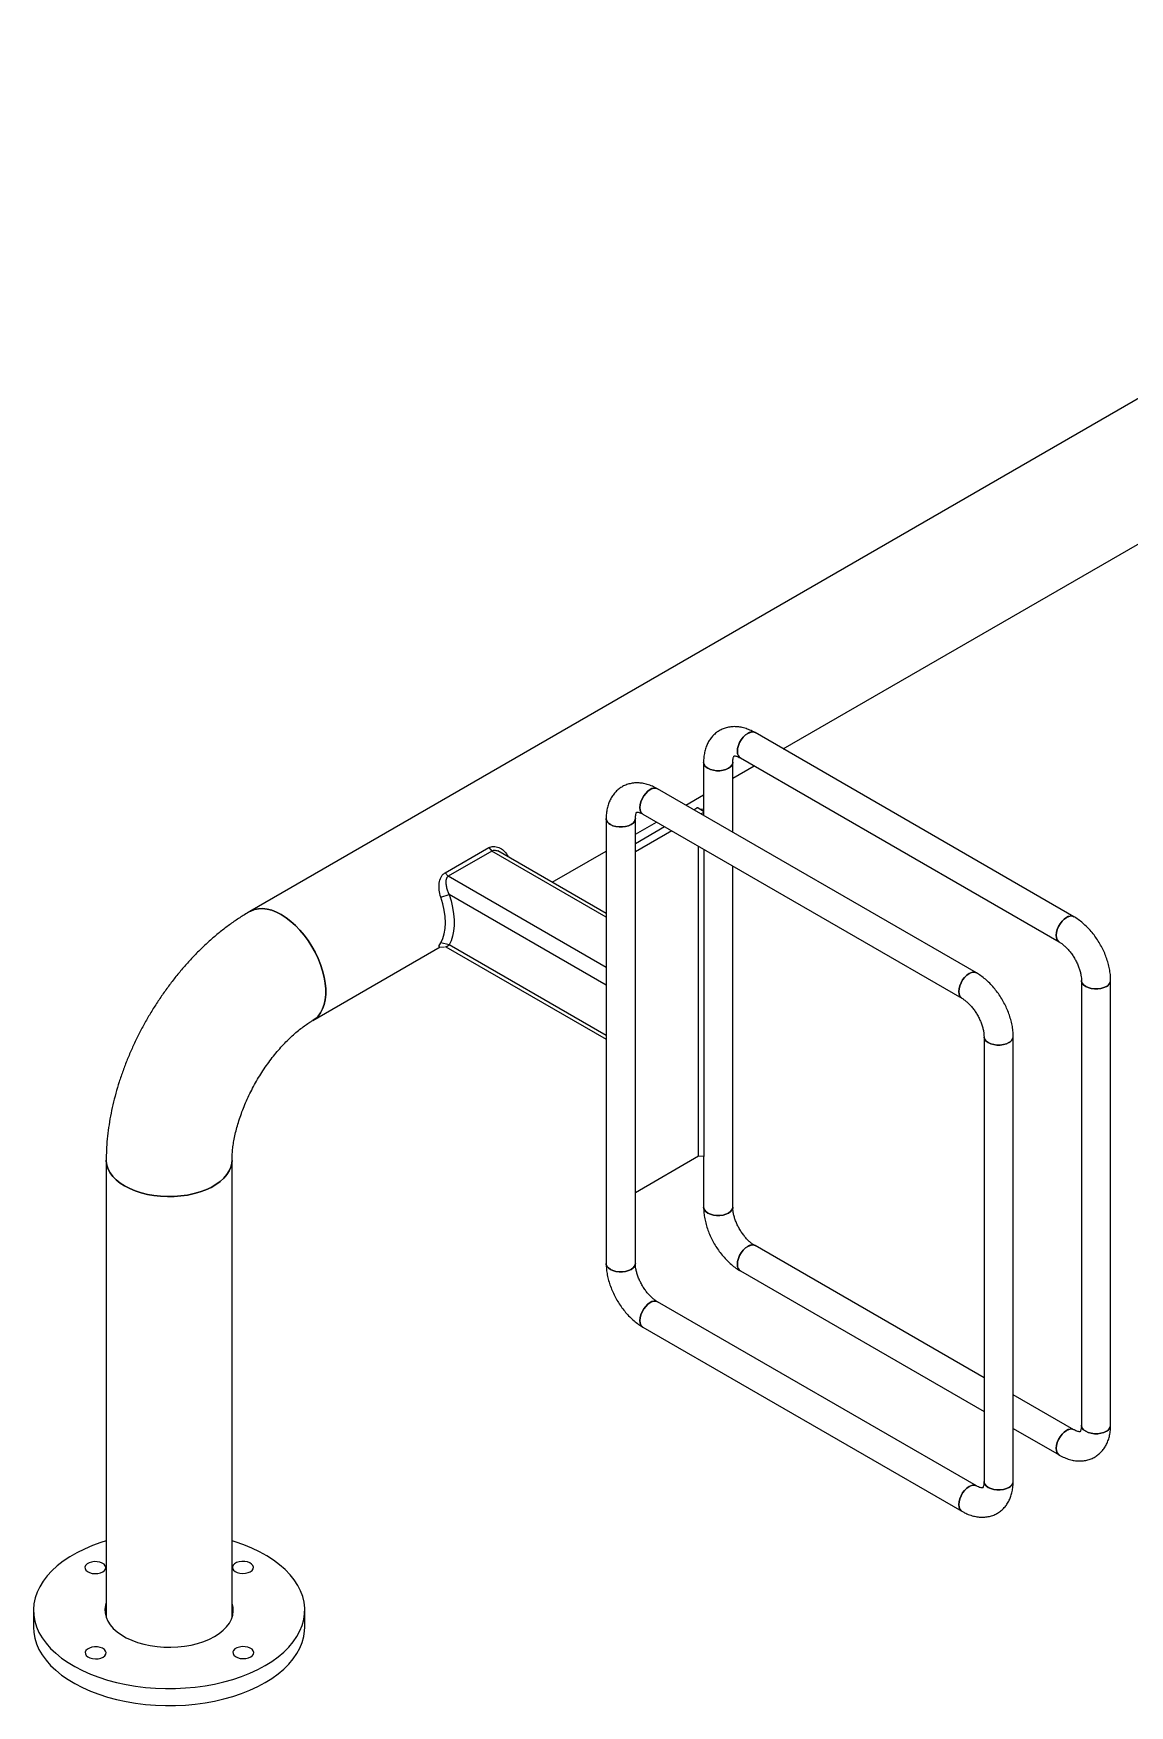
# Model space of a CAD drawing. Header units: millimetres. Extents: x 3092 to 9032, y 1195 to 5395.
# Drawn here: x 7092 to 7459, y 2509 to 3069 of the extents above; entities that cross this region are included whole.
import ezdxf

# ---------------------------------------------------------------- set-up
doc = ezdxf.new("R2010")
doc.units = ezdxf.units.MM

# ---------------------------------------------------------------- blocks, each defined once
blk = doc.blocks.new('izometria')
for p, q in [((3357.27, 611.32), (1739.41, -322.65)), ((1994.95, -244.76), (2198.27, -127.38)), ((2134.16, -325.13), (1981.43, -236.95)), ((1956.79, -251.18), (1956.79, -276.09)), ((1970.79, -284.69), (1970.79, -251.18)), ((1970.79, -258.71), (1980.95, -252.84)), ((1974.43, -249.08), (2127.16, -337.25)), ((2087.49, -352.07), (1934.76, -263.9)), ((1948.28, -271.7), (1956.79, -266.79)), ((1910.12, -278.13), (1910.12, -491.24)), ((1924.12, -491.24), (1924.12, -278.13)), ((1924.12, -285.65), (1934.28, -279.78)), ((1927.76, -276.02), (2080.5, -364.19)), ((1952.05, -273.88), (1953.53, -273.03)), ((1954.24, -273.03), (1956.79, -274.5)), ((1956.79, -273.66), (1955.42, -273.71)), ((1955.42, -273.71), (1956.79, -274.5)), ((1956.79, -275.23), (1955.59, -275.92)), ((1924.12, -290.01), (1938.05, -281.96)), ((1941.59, -284), (1924.12, -294.09)), ((1832.91, -304.13), (1853.84, -292.05)), ((1855.37, -293.68), (1834.44, -305.76)), ((1853.84, -292.05), (1855.37, -293.68)), ((1910.12, -325.29), (1855.37, -293.68)), ((1910.12, -323.53), (1858.26, -293.59)), ((1859.14, -294.14), (1858.34, -293.75)), ((1862.75, -295.58), (1863.12, -296.4)), ((1884.31, -308.63), (1910.12, -293.73)), ((1954.43, -439.9), (1954.43, -291.42)), ((1956.87, -292.83), (1956.87, -440.03)), ((1832.91, -304.13), (1834.44, -305.76)), ((1970.79, -464.3), (1970.79, -300.86)), ((1910.12, -349.45), (1834.44, -305.76)), ((1830.84, -315.72), (1834.85, -314.5)), ((1910.12, -357.94), (1834.85, -314.5)), ((1769.56, -374.87), (1830.57, -339.65)), ((1830.24, -339.66), (1832.72, -339.58)), ((1830.42, -338.47), (1830.84, -337.7)), ((1834.85, -338.67), (1830.84, -337.7)), ((1833.07, -339.57), (1833.41, -339.56)), ((1833.09, -339.41), (1833.27, -339.51)), ((1833.36, -339.56), (1910.12, -383.87)), ((1910.12, -382.11), (1834.85, -338.67)), ((2137.81, -355.68), (2137.81, -568.8)), ((2151.81, -568.8), (2151.81, -355.68)), ((2091.14, -382.63), (2091.14, -595.74)), ((2105.14, -595.74), (2105.14, -382.63)), ((1954.43, -439.9), (1924.12, -457.4)), ((1956.87, -440.03), (1954.43, -439.9)), ((1956.79, -440.03), (1956.79, -464.3)), ((1670.59, -441.84), (1670.59, -660.9)), ((1730.89, -660.9), (1730.89, -441.84)), ((2091.14, -546.07), (1981.43, -482.73)), ((1974.43, -494.86), (2091.14, -562.23)), ((2087.49, -597.85), (1934.76, -509.68)), ((1927.76, -521.8), (2080.5, -609.97)), ((2134.16, -570.91), (2105.14, -554.15)), ((2105.14, -570.31), (2127.16, -583.03)), ((1635.74, -657.41), (1635.74, -665.57)), ((1765.74, -665.57), (1765.74, -657.41))]:
    blk.add_line(p, q)
at = {"flags": 128}
for points in [[(1974.43, -249.08), (1974.06, -248.82), (1973.47, -248.07), (1973.1, -247.07), (1972.98, -245.87), (1973.1, -244.53), (1973.47, -243.11), (1974.06, -241.69), (1974.84, -240.33), (1975.78, -239.11), (1976.83, -238.08), (1977.93, -237.3), (1979.03, -236.81), (1980.08, -236.63), (1981.02, -236.77), (1981.43, -236.95)], [(1977.93, -237.3), (1976.83, -238.08), (1975.78, -239.11), (1974.84, -240.33), (1974.06, -241.69), (1973.47, -243.11), (1973.1, -244.53), (1972.98, -245.87), (1973.1, -247.07), (1973.47, -248.07), (1974.06, -248.82), (1974.43, -249.08)], [(1970.79, -251.18), (1970.74, -251.64), (1970.39, -252.52), (1969.71, -253.33), (1968.74, -254.04), (1967.51, -254.61), (1966.1, -255), (1964.57, -255.2), (1963, -255.2), (1961.47, -255), (1960.06, -254.61), (1958.84, -254.04), (1957.86, -253.33), (1957.18, -252.52), (1956.83, -251.64), (1956.79, -251.18)], [(1958.84, -254.04), (1960.06, -254.61), (1961.47, -255), (1963, -255.2), (1964.57, -255.2), (1966.1, -255), (1967.51, -254.61), (1968.74, -254.04), (1969.71, -253.33), (1970.39, -252.52), (1970.74, -251.64), (1970.79, -251.18)], [(1927.76, -276.02), (1927.39, -275.76), (1926.8, -275.01), (1926.43, -274.02), (1926.31, -272.82), (1926.43, -271.47), (1926.8, -270.05), (1927.39, -268.63), (1928.17, -267.27), (1929.11, -266.05), (1930.16, -265.02), (1931.26, -264.24), (1932.36, -263.75), (1933.41, -263.57), (1934.35, -263.71), (1934.76, -263.9)], [(1931.26, -264.24), (1930.16, -265.02), (1929.11, -266.05), (1928.17, -267.27), (1927.39, -268.63), (1926.8, -270.05), (1926.43, -271.47), (1926.31, -272.82), (1926.43, -274.02), (1926.8, -275.01), (1927.39, -275.76), (1927.76, -276.02)], [(1924.12, -278.13), (1924.07, -278.58), (1923.72, -279.46), (1923.04, -280.28), (1922.07, -280.98), (1920.84, -281.55), (1919.43, -281.94), (1917.9, -282.14), (1916.33, -282.14), (1914.81, -281.94), (1913.39, -281.55), (1912.17, -280.98), (1911.19, -280.28), (1910.51, -279.46), (1910.16, -278.58), (1910.12, -278.12)], [(1912.17, -280.98), (1913.39, -281.55), (1914.81, -281.94), (1916.33, -282.14), (1917.9, -282.14), (1919.43, -281.94), (1920.84, -281.55), (1922.07, -280.98), (1923.04, -280.28), (1923.72, -279.46), (1924.07, -278.58), (1924.12, -278.13)], [(1830.84, -337.7), (1831.81, -335.65), (1832.51, -333.32), (1832.94, -330.76), (1833.08, -328), (1832.94, -325.08), (1832.51, -322.03), (1831.81, -318.9), (1830.84, -315.72)], [(1834.85, -314.5), (1835.82, -317.6), (1836.55, -320.68), (1837.04, -323.69), (1837.29, -326.6), (1837.29, -329.38), (1837.04, -332), (1836.55, -334.44), (1835.82, -336.67), (1834.85, -338.67)], [(1739.41, -322.65), (1739.82, -322.43), (1741.58, -321.72), (1743.49, -321.32), (1745.53, -321.25), (1747.68, -321.5), (1749.9, -322.07), (1752.18, -322.96), (1754.48, -324.14)], [(1769.56, -374.87), (1770.73, -374.08), (1772.13, -372.76), (1773.32, -371.17), (1774.29, -369.31), (1775.03, -367.21), (1775.52, -364.89), (1775.77, -362.38), (1775.77, -359.72), (1775.52, -356.92), (1775.03, -354.03), (1774.29, -351.08), (1773.32, -348.1), (1772.13, -345.13), (1770.73, -342.2), (1769.14, -339.35), (1767.38, -336.61), (1765.47, -334.01), (1763.43, -331.59), (1761.29, -329.36), (1759.07, -327.36), (1756.79, -325.62), (1754.48, -324.14), (1752.18, -322.96), (1749.9, -322.07), (1747.68, -321.5), (1745.53, -321.25), (1743.49, -321.32), (1741.58, -321.72), (1739.82, -322.43), (1739.41, -322.65)], [(1754.48, -324.14), (1756.79, -325.62), (1759.07, -327.36), (1761.29, -329.36), (1763.43, -331.59), (1765.47, -334.01), (1767.38, -336.61), (1769.14, -339.35), (1770.73, -342.2), (1772.13, -345.13), (1773.32, -348.1), (1774.29, -351.08), (1775.03, -354.03), (1775.52, -356.92), (1775.77, -359.72), (1775.77, -362.38), (1775.52, -364.89), (1775.03, -367.21), (1774.29, -369.31), (1773.32, -371.17), (1772.13, -372.76), (1770.73, -374.08), (1769.58, -374.86)], [(2127.16, -337.25), (2126.79, -336.99), (2126.2, -336.24), (2125.84, -335.25), (2125.71, -334.05), (2125.84, -332.7), (2126.2, -331.28), (2126.79, -329.86), (2127.58, -328.5), (2128.52, -327.28), (2129.56, -326.25), (2130.66, -325.47), (2131.77, -324.98), (2132.81, -324.8), (2133.75, -324.94), (2134.17, -325.13)], [(2130.66, -325.47), (2129.56, -326.25), (2128.52, -327.28), (2127.58, -328.5), (2126.79, -329.86), (2126.2, -331.28), (2125.84, -332.7), (2125.71, -334.05), (2125.84, -335.25), (2126.2, -336.24), (2126.79, -336.99), (2127.16, -337.25)], [(2080.49, -364.19), (2080.13, -363.93), (2079.54, -363.19), (2079.17, -362.19), (2079.05, -360.99), (2079.17, -359.64), (2079.54, -358.23), (2080.13, -356.8), (2080.91, -355.44), (2081.85, -354.22), (2082.89, -353.19), (2083.99, -352.42), (2085.1, -351.92), (2086.14, -351.74), (2087.08, -351.88), (2087.5, -352.07)], [(2083.99, -352.42), (2082.89, -353.19), (2081.85, -354.22), (2080.91, -355.44), (2080.13, -356.8), (2079.54, -358.23), (2079.17, -359.64), (2079.05, -360.99), (2079.17, -362.19), (2079.54, -363.19), (2080.13, -363.93), (2080.5, -364.19)], [(2137.81, -355.68), (2137.85, -356.14), (2138.2, -357.02), (2138.88, -357.83), (2139.86, -358.54), (2141.08, -359.11), (2142.49, -359.5), (2144.02, -359.7), (2145.59, -359.7), (2147.12, -359.5), (2148.53, -359.11), (2149.76, -358.54), (2150.73, -357.83), (2151.41, -357.02), (2151.76, -356.14), (2151.81, -355.68)], [(2149.76, -358.54), (2148.53, -359.11), (2147.12, -359.5), (2145.59, -359.7), (2144.02, -359.7), (2142.49, -359.5), (2141.08, -359.11), (2139.86, -358.54), (2138.88, -357.83), (2138.2, -357.02), (2137.85, -356.14), (2137.81, -355.7)], [(2091.14, -382.63), (2091.18, -383.08), (2091.53, -383.96), (2092.21, -384.78), (2093.19, -385.48), (2094.41, -386.05), (2095.83, -386.44), (2097.35, -386.64), (2098.92, -386.64), (2100.45, -386.44), (2101.86, -386.05), (2103.09, -385.48), (2104.06, -384.78), (2104.74, -383.96), (2105.09, -383.08), (2105.14, -382.63)], [(2103.09, -385.48), (2101.86, -386.05), (2100.45, -386.44), (2098.92, -386.64), (2097.35, -386.64), (2095.83, -386.44), (2094.41, -386.05), (2093.19, -385.48), (2092.21, -384.78), (2091.53, -383.96), (2091.18, -383.08), (2091.14, -382.64)], [(1670.59, -441.84), (1670.6, -442.31), (1670.87, -444.19), (1671.48, -446.04), (1672.44, -447.84), (1673.73, -449.58), (1675.34, -451.22), (1677.24, -452.75), (1679.42, -454.15)], [(1730.89, -441.87), (1730.79, -443.26), (1730.35, -445.12), (1729.56, -446.95), (1728.44, -448.72), (1726.99, -450.41), (1725.23, -452), (1723.19, -453.47), (1720.88, -454.8), (1718.33, -455.98), (1715.58, -456.99), (1712.66, -457.83), (1709.59, -458.48), (1706.42, -458.94), (1703.19, -459.19), (1699.93, -459.24), (1696.67, -459.09), (1693.47, -458.73), (1690.35, -458.18), (1687.35, -457.44), (1684.51, -456.51), (1681.85, -455.41), (1679.42, -454.15), (1677.24, -452.75), (1675.34, -451.22), (1673.73, -449.58), (1672.44, -447.84), (1671.48, -446.04), (1670.87, -444.19), (1670.6, -442.31), (1670.59, -441.84)], [(1679.42, -454.15), (1681.85, -455.41), (1684.51, -456.51), (1687.35, -457.44), (1690.35, -458.18), (1693.47, -458.73), (1696.67, -459.09), (1699.93, -459.24), (1703.19, -459.19), (1706.42, -458.94), (1709.59, -458.48), (1712.66, -457.83), (1715.58, -456.99), (1718.33, -455.98), (1720.88, -454.8), (1723.19, -453.47), (1725.23, -452), (1726.99, -450.41), (1728.44, -448.72), (1729.56, -446.95), (1730.35, -445.12), (1730.79, -443.26), (1730.89, -441.84)], [(1956.79, -464.3), (1956.83, -464.75), (1957.18, -465.64), (1957.86, -466.45), (1958.84, -467.16), (1960.06, -467.72), (1961.47, -468.12), (1963, -468.32), (1964.57, -468.32), (1966.1, -468.12), (1967.51, -467.72), (1968.74, -467.16), (1969.71, -466.45), (1970.39, -465.64), (1970.74, -464.75), (1970.79, -464.28)], [(1970.79, -464.3), (1970.74, -464.75), (1970.39, -465.64), (1969.71, -466.45), (1968.74, -467.16), (1967.51, -467.72), (1966.1, -468.12), (1964.57, -468.32), (1963, -468.32), (1961.47, -468.12), (1960.06, -467.72), (1958.84, -467.16), (1957.86, -466.45), (1957.18, -465.64), (1956.83, -464.75), (1956.79, -464.3)], [(1974.43, -494.86), (1974.06, -494.59), (1973.47, -493.85), (1973.1, -492.85), (1972.98, -491.65), (1973.1, -490.31), (1973.47, -488.89), (1974.06, -487.47), (1974.84, -486.11), (1975.78, -484.89), (1976.83, -483.86), (1977.93, -483.08), (1979.03, -482.59), (1980.08, -482.41), (1981.02, -482.55), (1981.43, -482.73)], [(1977.93, -483.08), (1976.83, -483.86), (1975.78, -484.89), (1974.84, -486.11), (1974.06, -487.47), (1973.47, -488.89), (1973.1, -490.31), (1972.98, -491.65), (1973.1, -492.85), (1973.47, -493.85), (1974.06, -494.59), (1974.42, -494.85)], [(1910.12, -491.24), (1910.16, -491.7), (1910.51, -492.58), (1911.19, -493.39), (1912.17, -494.1), (1913.39, -494.66), (1914.81, -495.06), (1916.33, -495.26), (1917.9, -495.26), (1919.43, -495.06), (1920.84, -494.66), (1922.07, -494.1), (1923.04, -493.39), (1923.72, -492.58), (1924.07, -491.7), (1924.12, -491.23)], [(1924.12, -491.24), (1924.07, -491.7), (1923.72, -492.58), (1923.04, -493.39), (1922.07, -494.1), (1920.84, -494.66), (1919.43, -495.06), (1917.9, -495.26), (1916.33, -495.26), (1914.81, -495.06), (1913.39, -494.66), (1912.17, -494.1), (1911.19, -493.39), (1910.51, -492.58), (1910.16, -491.7), (1910.12, -491.24)], [(1927.76, -521.8), (1927.39, -521.54), (1926.8, -520.79), (1926.43, -519.8), (1926.31, -518.6), (1926.43, -517.25), (1926.8, -515.83), (1927.39, -514.41), (1928.17, -513.05), (1929.11, -511.83), (1930.16, -510.8), (1931.26, -510.02), (1932.36, -509.53), (1933.41, -509.35), (1934.35, -509.49), (1934.76, -509.68)], [(1931.26, -510.02), (1930.16, -510.8), (1929.11, -511.83), (1928.17, -513.05), (1927.39, -514.41), (1926.8, -515.83), (1926.43, -517.25), (1926.31, -518.6), (1926.43, -519.8), (1926.8, -520.79), (1927.39, -521.54), (1927.75, -521.79)], [(2127.16, -583.03), (2126.79, -582.77), (2126.2, -582.02), (2125.84, -581.03), (2125.71, -579.83), (2125.84, -578.48), (2126.2, -577.06), (2126.79, -575.64), (2127.58, -574.28), (2128.52, -573.06), (2129.56, -572.03), (2130.66, -571.25), (2131.77, -570.76), (2132.81, -570.58), (2133.75, -570.72), (2134.15, -570.9)], [(2130.66, -571.25), (2129.56, -572.03), (2128.52, -573.06), (2127.58, -574.28), (2126.79, -575.64), (2126.2, -577.06), (2125.84, -578.48), (2125.71, -579.83), (2125.84, -581.03), (2126.2, -582.02), (2126.79, -582.77), (2127.25, -583.08)], [(2149.76, -571.66), (2148.53, -572.22), (2147.12, -572.62), (2145.59, -572.82), (2144.02, -572.82), (2142.49, -572.62), (2141.08, -572.22), (2139.86, -571.66), (2138.88, -570.95), (2138.2, -570.14), (2137.85, -569.25), (2137.81, -568.8)], [(2137.81, -568.81), (2137.85, -569.25), (2138.2, -570.14), (2138.88, -570.95), (2139.86, -571.66), (2141.08, -572.22), (2142.49, -572.62), (2144.02, -572.82), (2145.59, -572.82), (2147.12, -572.62), (2148.53, -572.22), (2149.76, -571.66), (2150.73, -570.95), (2151.41, -570.14), (2151.76, -569.25), (2151.81, -568.81)], [(2080.49, -609.97), (2080.13, -609.71), (2079.54, -608.96), (2079.17, -607.97), (2079.05, -606.77), (2079.17, -605.42), (2079.54, -604), (2080.13, -602.58), (2080.91, -601.22), (2081.85, -600), (2082.89, -598.97), (2083.99, -598.19), (2085.1, -597.7), (2086.14, -597.52), (2087.08, -597.66), (2087.48, -597.84)], [(2083.99, -598.19), (2082.89, -598.97), (2081.85, -600), (2080.91, -601.22), (2080.13, -602.58), (2079.54, -604), (2079.17, -605.42), (2079.05, -606.77), (2079.17, -607.97), (2079.54, -608.96), (2080.13, -609.71), (2080.58, -610.02)], [(2103.09, -598.6), (2101.86, -599.16), (2100.45, -599.56), (2098.92, -599.76), (2097.35, -599.76), (2095.83, -599.56), (2094.41, -599.16), (2093.19, -598.6), (2092.21, -597.89), (2091.53, -597.08), (2091.18, -596.2), (2091.14, -595.74)], [(2091.14, -595.75), (2091.18, -596.2), (2091.53, -597.08), (2092.21, -597.89), (2093.19, -598.6), (2094.41, -599.16), (2095.83, -599.56), (2097.35, -599.76), (2098.92, -599.76), (2100.45, -599.56), (2101.86, -599.16), (2103.09, -598.6), (2104.06, -597.89), (2104.74, -597.08), (2105.09, -596.2), (2105.14, -595.75)], [(1670.59, -624.17), (1668.07, -624.97), (1664.01, -626.45), (1660.15, -628.1), (1656.51, -629.91), (1653.12, -631.87), (1649.98, -633.97), (1647.12, -636.2), (1644.55, -638.55), (1642.29, -640.99), (1640.35, -643.53), (1638.74, -646.14), (1637.47, -648.82), (1636.54, -651.54), (1635.97, -654.29), (1635.75, -657.06), (1635.88, -659.83), (1636.37, -662.59), (1637.2, -665.32), (1638.39, -668.01), (1639.92, -670.64), (1641.78, -673.2), (1643.96, -675.67), (1646.45, -678.04), (1649.23, -680.3), (1652.3, -682.43), (1655.64, -684.43), (1659.22, -686.28), (1663.02, -687.97), (1667.03, -689.49), (1671.23, -690.84), (1675.59, -692.01), (1680.08, -692.99), (1684.69, -693.77), (1689.39, -694.36), (1694.14, -694.74), (1698.94, -694.92), (1703.74, -694.89), (1708.53, -694.66), (1713.27, -694.23), (1717.95, -693.59), (1722.53, -692.76), (1726.99, -691.74), (1731.31, -690.52), (1735.47, -689.13), (1739.43, -687.56), (1743.18, -685.83), (1746.7, -683.94), (1746.7, -683.94)], [(1746.7, -683.94), (1749.97, -681.91), (1752.97, -679.75), (1755.69, -677.46), (1758.1, -675.06), (1760.2, -672.57), (1761.98, -669.99), (1763.42, -667.35), (1764.52, -664.65), (1765.27, -661.91), (1765.67, -659.14), (1765.72, -656.37), (1765.41, -653.6), (1764.74, -650.86), (1763.73, -648.15), (1762.37, -645.49), (1760.68, -642.89), (1758.66, -640.38), (1756.32, -637.95), (1753.68, -635.64), (1750.75, -633.44), (1747.55, -631.37), (1744.09, -629.45), (1740.39, -627.68), (1736.48, -626.07), (1732.38, -624.63), (1730.89, -624.17)], [(1668.93, -639.04), (1669.75, -638.41), (1670.25, -637.68), (1670.39, -636.9), (1670.16, -636.13), (1669.57, -635.42), (1668.68, -634.82), (1667.54, -634.39), (1666.24, -634.15), (1664.88, -634.13), (1663.56, -634.31), (1662.37, -634.7), (1661.41, -635.25), (1660.74, -635.94), (1660.42, -636.7), (1660.46, -637.49), (1660.87, -638.24), (1661.62, -638.89), (1662.65, -639.41), (1663.88, -639.75), (1665.22, -639.88), (1666.57, -639.8), (1667.84, -639.51), (1668.93, -639.04)], [(1739.64, -638.94), (1740.46, -638.31), (1740.96, -637.58), (1741.1, -636.8), (1740.87, -636.03), (1740.28, -635.32), (1739.39, -634.72), (1738.25, -634.29), (1736.95, -634.05), (1735.59, -634.03), (1734.27, -634.21), (1733.08, -634.6), (1732.12, -635.15), (1731.45, -635.84), (1731.13, -636.6), (1731.17, -637.39), (1731.58, -638.14), (1732.33, -638.8), (1733.36, -639.31), (1734.59, -639.65), (1735.93, -639.78), (1737.28, -639.7), (1738.55, -639.41), (1739.64, -638.94)], [(1670.59, -653.92), (1670.27, -655.01), (1670, -656.93), (1670.09, -658.85), (1670.54, -660.75), (1671.35, -662.62), (1672.49, -664.42), (1673.97, -666.15), (1675.77, -667.76), (1677.85, -669.26), (1680.21, -670.62), (1682.8, -671.83), (1685.61, -672.86), (1688.59, -673.72), (1691.72, -674.38), (1694.95, -674.84), (1698.25, -675.1), (1701.57, -675.15), (1704.89, -675), (1708.16, -674.64), (1711.35, -674.07), (1714.4, -673.31), (1717.3, -672.37), (1720.01, -671.25), (1722.49, -669.96)], [(1722.49, -669.96), (1724.71, -668.53), (1726.65, -666.97), (1728.29, -665.3), (1729.61, -663.53), (1730.58, -661.69), (1731.21, -659.81), (1731.48, -657.89), (1731.39, -655.97), (1730.94, -654.07), (1730.89, -653.92)], [(1635.74, -665.57), (1635.88, -668), (1636.37, -670.76), (1637.2, -673.49), (1638.39, -676.17), (1639.92, -678.8), (1641.78, -681.36), (1643.96, -683.83), (1646.45, -686.2), (1649.23, -688.46), (1652.3, -690.6), (1655.64, -692.59), (1659.22, -694.44), (1663.02, -696.13), (1667.03, -697.66), (1671.23, -699.01), (1675.59, -700.17), (1680.08, -701.15), (1684.69, -701.94), (1689.39, -702.52), (1694.14, -702.9), (1698.94, -703.08), (1703.74, -703.06), (1708.53, -702.83), (1713.27, -702.39), (1717.95, -701.76), (1722.53, -700.93), (1726.99, -699.9), (1731.31, -698.69), (1735.47, -697.3), (1739.43, -695.73), (1743.18, -694), (1746.7, -692.11)], [(1746.7, -692.11), (1749.97, -690.08), (1752.97, -687.91), (1755.69, -685.62), (1758.1, -683.23), (1760.2, -680.73), (1761.98, -678.16), (1763.42, -675.51), (1764.52, -672.81), (1765.27, -670.07), (1765.67, -667.31), (1765.74, -665.57)], [(1669.1, -679.86), (1669.92, -679.23), (1670.42, -678.5), (1670.56, -677.72), (1670.33, -676.95), (1669.74, -676.24), (1668.85, -675.64), (1667.71, -675.21), (1666.41, -674.97), (1665.05, -674.95), (1663.73, -675.13), (1662.54, -675.52), (1661.58, -676.07), (1660.91, -676.76), (1660.59, -677.52), (1660.64, -678.31), (1661.05, -679.06), (1661.79, -679.72), (1662.82, -680.23), (1664.05, -680.57), (1665.39, -680.7), (1666.75, -680.62), (1668.01, -680.33), (1669.1, -679.86)], [(1739.81, -679.76), (1740.63, -679.13), (1741.13, -678.4), (1741.27, -677.62), (1741.04, -676.85), (1740.45, -676.14), (1739.56, -675.54), (1738.42, -675.11), (1737.12, -674.87), (1735.76, -674.85), (1734.44, -675.03), (1733.25, -675.42), (1732.29, -675.97), (1731.62, -676.66), (1731.3, -677.42), (1731.35, -678.21), (1731.76, -678.96), (1732.5, -679.62), (1733.53, -680.13), (1734.76, -680.47), (1736.1, -680.6), (1737.46, -680.52), (1738.72, -680.23), (1739.81, -679.76)]]:
    blk.add_lwpolyline(points, dxfattribs=at)
for centre, radius, start, end in [((1979.97, -240.07), 3.44, 64.96581, 126.3867), ((1960.21, -250.89), 3.44, 184.92217, 246.39724), ((1933.3, -267.01), 3.44, 64.96689, 126.38562), ((1913.55, -277.83), 3.44, 184.92011, 246.3993), ((1953.89, -273.71), 0.769, 62.60959, 117.38844), ((1959.17, -276.09), 2.38, 180.05646, 195.57394), ((2132.71, -328.24), 3.44, 64.91874, 126.39122), ((2086.04, -355.18), 3.44, 64.91982, 126.39014), ((2148.38, -355.39), 3.44, 293.60448, 355.04032), ((2101.71, -382.33), 3.44, 293.60204, 355.04407), ((1979.97, -485.84), 3.44, 64.62376, 126.41923), ((1933.3, -512.79), 3.44, 64.62484, 126.41815), ((2132.71, -574.02), 3.44, 64.91874, 126.39122), ((2148.38, -568.51), 3.44, 293.59817, 355.08228), ((2086.04, -600.96), 3.44, 64.91982, 126.39014), ((2101.71, -595.45), 3.44, 293.59926, 355.0812)]:
    blk.add_arc(centre, radius, start, end)
for points, knots in [([(1981.43, -236.95), (1981, -236.72), (1979.79, -236.04), (1977.74, -235.17), (1975.39, -234.47), (1973.13, -234.12), (1970.94, -234.05), (1968.76, -234.3), (1966.63, -234.88), (1964.68, -235.76), (1962.92, -236.91), (1961.37, -238.29), (1960.03, -239.89), (1958.92, -241.69), (1958.02, -243.67), (1957.35, -245.84), (1956.93, -248.16), (1956.8, -249.97), (1956.79, -251), (1956.79, -251.18)], [0, 0, 0, 0, 0.039273, 0.110457, 0.181372, 0.243288, 0.303228, 0.368011, 0.430587, 0.491301, 0.550831, 0.609825, 0.668886, 0.728744, 0.790052, 0.853304, 0.918696, 0.985049, 1, 1, 1, 1]), ([(1970.79, -251.18), (1970.79, -250.96), (1970.8, -250.33), (1970.91, -249.47), (1971.11, -248.71), (1971.32, -248.26), (1971.46, -248.07), (1971.46, -248.07), (1971.46, -248.08)], [0, 0, 0, 0, 0.099447, 0.285747, 0.471429, 0.659142, 0.854597, 1, 1, 1, 1]), ([(1971.41, -248.11), (1971.41, -248.1), (1971.4, -248.1), (1971.65, -248.08), (1972.16, -248.14), (1972.92, -248.35), (1973.72, -248.69), (1974.26, -248.98), (1974.43, -249.08)], [0, 0, 0, 0, 0.159471, 0.353528, 0.534505, 0.724428, 0.910354, 1, 1, 1, 1]), ([(1934.76, -263.9), (1934.33, -263.66), (1933.12, -262.99), (1931.07, -262.11), (1928.72, -261.42), (1926.46, -261.06), (1924.27, -260.99), (1922.09, -261.24), (1919.96, -261.82), (1918.01, -262.7), (1916.25, -263.85), (1914.7, -265.23), (1913.37, -266.83), (1912.25, -268.63), (1911.35, -270.61), (1910.69, -272.78), (1910.26, -275.1), (1910.13, -276.91), (1910.12, -277.94), (1910.12, -278.13)], [0, 0, 0, 0, 0.039273, 0.110457, 0.181373, 0.243288, 0.303227, 0.36801, 0.430587, 0.491301, 0.55083, 0.609825, 0.668886, 0.728744, 0.790052, 0.853304, 0.918696, 0.985049, 1, 1, 1, 1]), ([(1924.12, -278.13), (1924.12, -277.91), (1924.13, -277.28), (1924.25, -276.41), (1924.45, -275.66), (1924.65, -275.2), (1924.79, -275.01), (1924.79, -275.02), (1924.79, -275.02)], [0, 0, 0, 0, 0.099447, 0.285747, 0.47143, 0.659143, 0.854603, 1, 1, 1, 1]), ([(1924.74, -275.05), (1924.74, -275.05), (1924.73, -275.04), (1924.98, -275.02), (1925.49, -275.08), (1926.25, -275.29), (1927.05, -275.63), (1927.59, -275.92), (1927.76, -276.02)], [0, 0, 0, 0, 0.15947, 0.353527, 0.534504, 0.724426, 0.910352, 1, 1, 1, 1]), ([(1853.84, -292.05), (1854.21, -291.88), (1854.94, -291.53), (1856.62, -291.36), (1858.76, -291.84), (1861.11, -293.28), (1862.2, -294.81), (1862.75, -295.58)], [0, 0, 0, 0, 0.123814, 0.25051, 0.500017, 0.749629, 1, 1, 1, 1]), ([(1858.34, -293.75), (1857.77, -293.57), (1856.95, -293.33), (1855.93, -293.42), (1855.55, -293.6), (1855.37, -293.68)], [0, 0, 0, 0, 0.553084, 0.786547, 1, 1, 1, 1]), ([(1830.84, -315.72), (1830.55, -314.64), (1829.98, -312.48), (1830.02, -309.08), (1830.71, -306.55), (1831.78, -304.93), (1832.54, -304.39), (1832.91, -304.13)], [0, 0, 0, 0, 0.2496168, 0.4994506, 0.748696, 0.8766249, 1, 1, 1, 1]), ([(1833.4, -307.3), (1833.34, -307.86), (1833.21, -308.99), (1833.54, -310.83), (1834.06, -312.7), (1834.59, -313.9), (1834.85, -314.5)], [0, 0, 0, 0, 0.249922, 0.499737, 0.74993, 1, 1, 1, 1]), ([(1834.44, -305.76), (1834.2, -305.95), (1833.7, -306.34), (1833.51, -306.96), (1833.4, -307.3)], [0, 0, 0, 0, 0.468169, 1, 1, 1, 1]), ([(1739.41, -322.65), (1738.55, -323.16), (1736.17, -324.56), (1732.34, -327.07), (1727.94, -330.24), (1723.64, -333.66), (1719.45, -337.3), (1715.38, -341.15), (1711.43, -345.2), (1707.63, -349.43), (1703.96, -353.83), (1700.45, -358.38), (1697.09, -363.08), (1693.9, -367.9), (1690.89, -372.85), (1688.05, -377.9), (1685.39, -383.04), (1682.93, -388.27), (1680.67, -393.56), (1678.61, -398.92), (1676.77, -404.32), (1675.14, -409.76), (1673.75, -415.22), (1672.6, -420.69), (1671.69, -426.17), (1671.05, -431.64), (1670.66, -436.87), (1670.61, -440.25), (1670.59, -441.84)], [0, 0, 0, 0, 0.022328, 0.061876, 0.101415, 0.140944, 0.180411, 0.219783, 0.259048, 0.298202, 0.337254, 0.376215, 0.415106, 0.453947, 0.49276, 0.53157, 0.570399, 0.609266, 0.648197, 0.687216, 0.726347, 0.765612, 0.80503, 0.844615, 0.884372, 0.924298, 0.964371, 1, 1, 1, 1]), ([(2151.81, -355.68), (2151.8, -355.19), (2151.77, -353.82), (2151.53, -351.51), (2151, -348.79), (2150.24, -346.05), (2149.26, -343.34), (2148.07, -340.69), (2146.69, -338.11), (2145.13, -335.63), (2143.41, -333.29), (2141.54, -331.1), (2139.53, -329.08), (2137.4, -327.27), (2135.59, -325.98), (2134.49, -325.32), (2134.16, -325.13)], [0, 0, 0, 0, 0.04321, 0.120467, 0.197584, 0.274482, 0.351071, 0.427397, 0.503584, 0.579786, 0.656143, 0.732807, 0.809954, 0.887739, 0.966255, 1, 1, 1, 1]), ([(1830.26, -339.64), (1830.14, -339.61), (1829.91, -339.55), (1830.25, -338.84), (1830.42, -338.47)], [0, 0, 0, 0, 0.482149, 1, 1, 1, 1]), ([(1834.85, -338.67), (1834.51, -338.95), (1833.91, -339.42), (1833.53, -339.57), (1833.42, -339.56), (1833.4, -339.56)], [0, 0, 0, 0, 0.537095, 0.918782, 1, 1, 1, 1]), ([(2127.16, -337.25), (2127.36, -337.37), (2127.94, -337.72), (2128.97, -338.47), (2130.24, -339.58), (2131.51, -340.9), (2132.75, -342.41), (2133.92, -344.08), (2134.98, -345.86), (2135.89, -347.71), (2136.64, -349.57), (2137.21, -351.38), (2137.59, -353.1), (2137.78, -354.55), (2137.8, -355.34), (2137.81, -355.68)], [0, 0, 0, 0, 0.041269, 0.119693, 0.199327, 0.280343, 0.36251, 0.445513, 0.528996, 0.612601, 0.695861, 0.778406, 0.859912, 0.940118, 1, 1, 1, 1]), ([(2105.14, -382.63), (2105.13, -382.13), (2105.11, -380.76), (2104.86, -378.46), (2104.33, -375.73), (2103.57, -372.99), (2102.59, -370.28), (2101.4, -367.63), (2100.02, -365.05), (2098.46, -362.58), (2096.74, -360.23), (2094.87, -358.04), (2092.86, -356.02), (2090.73, -354.21), (2088.92, -352.92), (2087.82, -352.27), (2087.49, -352.07)], [0, 0, 0, 0, 0.04321, 0.120467, 0.197584, 0.274482, 0.351071, 0.427397, 0.503584, 0.579786, 0.656143, 0.732807, 0.809954, 0.887739, 0.966255, 1, 1, 1, 1]), ([(2080.5, -364.19), (2080.69, -364.31), (2081.27, -364.66), (2082.3, -365.41), (2083.57, -366.52), (2084.85, -367.84), (2086.09, -369.35), (2087.25, -371.02), (2088.31, -372.8), (2089.22, -374.65), (2089.97, -376.51), (2090.54, -378.32), (2090.92, -380.04), (2091.11, -381.49), (2091.13, -382.28), (2091.14, -382.63)], [0, 0, 0, 0, 0.041269, 0.119692, 0.199327, 0.280343, 0.36251, 0.445513, 0.528995, 0.6126, 0.695861, 0.778406, 0.859912, 0.940118, 1, 1, 1, 1]), ([(1730.89, -441.84), (1730.9, -441.43), (1730.91, -440.24), (1731.03, -438.1), (1731.31, -435.39), (1731.76, -432.48), (1732.38, -429.41), (1733.18, -426.19), (1734.15, -422.87), (1735.31, -419.47), (1736.64, -416.01), (1738.15, -412.52), (1739.82, -409.04), (1741.64, -405.59), (1743.6, -402.2), (1745.68, -398.89), (1747.88, -395.7), (1750.16, -392.65), (1752.5, -389.75), (1754.89, -387.04), (1757.3, -384.52), (1759.71, -382.21), (1762.09, -380.13), (1764.41, -378.29), (1766.64, -376.69), (1768.34, -375.58), (1769.29, -375.03), (1769.56, -374.87)], [0, 0, 0, 0, 0.021181, 0.06095, 0.101063, 0.141628, 0.182638, 0.224073, 0.265895, 0.308062, 0.350524, 0.393225, 0.43611, 0.479123, 0.522204, 0.565295, 0.608321, 0.651223, 0.693944, 0.736431, 0.778632, 0.820496, 0.861981, 0.903057, 0.943702, 0.983912, 1, 1, 1, 1]), ([(1956.79, -464.3), (1956.8, -464.79), (1956.82, -466.17), (1957.07, -468.47), (1957.59, -471.2), (1958.35, -473.93), (1959.34, -476.64), (1960.53, -479.3), (1961.91, -481.88), (1963.46, -484.35), (1965.19, -486.7), (1967.06, -488.89), (1969.06, -490.91), (1971.19, -492.72), (1973, -494.01), (1974.1, -494.66), (1974.43, -494.86)], [0, 0, 0, 0, 0.04321, 0.120467, 0.197585, 0.274483, 0.351071, 0.427398, 0.503585, 0.579787, 0.656143, 0.732807, 0.809953, 0.887739, 0.966255, 1, 1, 1, 1]), ([(1981.43, -482.73), (1981.23, -482.61), (1980.65, -482.27), (1979.62, -481.51), (1978.35, -480.41), (1977.08, -479.09), (1975.84, -477.57), (1974.67, -475.9), (1973.62, -474.12), (1972.7, -472.28), (1971.95, -470.42), (1971.38, -468.6), (1971, -466.89), (1970.81, -465.44), (1970.79, -464.64), (1970.79, -464.3)], [0, 0, 0, 0, 0.04127, 0.119693, 0.199328, 0.280344, 0.362511, 0.445511, 0.528996, 0.6126, 0.695859, 0.778406, 0.859912, 0.940115, 1, 1, 1, 1]), ([(1910.12, -491.24), (1910.13, -491.74), (1910.15, -493.11), (1910.4, -495.41), (1910.92, -498.14), (1911.68, -500.87), (1912.67, -503.58), (1913.86, -506.24), (1915.24, -508.82), (1916.8, -511.29), (1918.52, -513.64), (1920.39, -515.83), (1922.39, -517.85), (1924.52, -519.66), (1926.33, -520.95), (1927.43, -521.6), (1927.76, -521.8)], [0, 0, 0, 0, 0.04321, 0.120467, 0.197585, 0.274483, 0.351071, 0.427398, 0.503585, 0.579787, 0.656143, 0.732807, 0.809953, 0.887739, 0.966255, 1, 1, 1, 1]), ([(1934.76, -509.68), (1934.56, -509.56), (1933.98, -509.21), (1932.95, -508.46), (1931.68, -507.35), (1930.41, -506.03), (1929.17, -504.51), (1928, -502.85), (1926.95, -501.06), (1926.03, -499.22), (1925.28, -497.36), (1924.71, -495.54), (1924.34, -493.83), (1924.14, -492.38), (1924.13, -491.58), (1924.12, -491.24)], [0, 0, 0, 0, 0.04127, 0.119693, 0.199328, 0.280344, 0.362511, 0.445511, 0.528996, 0.6126, 0.695859, 0.778406, 0.859912, 0.940115, 1, 1, 1, 1]), ([(2127.16, -583.03), (2127.6, -583.27), (2128.81, -583.94), (2130.85, -584.82), (2133.21, -585.51), (2135.46, -585.87), (2137.65, -585.93), (2139.84, -585.69), (2141.96, -585.1), (2143.91, -584.22), (2145.67, -583.08), (2147.22, -581.69), (2148.56, -580.09), (2149.68, -578.3), (2150.57, -576.31), (2151.24, -574.15), (2151.66, -571.82), (2151.8, -570.01), (2151.8, -568.99), (2151.81, -568.8)], [0, 0, 0, 0, 0.0392723, 0.1104568, 0.1813714, 0.2432875, 0.3032272, 0.3680109, 0.4305862, 0.4913009, 0.5508305, 0.6098231, 0.668885, 0.7287433, 0.7900527, 0.853304, 0.918696, 0.9850486, 1, 1, 1, 1]), ([(2137.19, -571.88), (2137.19, -571.88), (2137.19, -571.88), (2136.94, -571.91), (2136.43, -571.85), (2135.67, -571.64), (2134.87, -571.3), (2134.34, -571), (2134.16, -570.91)], [0, 0, 0, 0, 0.159469, 0.35353, 0.534508, 0.724428, 0.910357, 1, 1, 1, 1]), ([(2137.81, -568.8), (2137.8, -569.02), (2137.79, -569.65), (2137.68, -570.52), (2137.48, -571.27), (2137.27, -571.73), (2137.14, -571.91), (2137.14, -571.91), (2137.14, -571.91)], [0, 0, 0, 0, 0.099452, 0.285745, 0.471435, 0.659137, 0.8546, 1, 1, 1, 1]), ([(2080.5, -609.97), (2080.93, -610.21), (2082.14, -610.88), (2084.18, -611.76), (2086.54, -612.45), (2088.79, -612.81), (2090.99, -612.87), (2093.17, -612.63), (2095.29, -612.04), (2097.24, -611.16), (2099, -610.02), (2100.55, -608.63), (2101.89, -607.04), (2103.01, -605.24), (2103.9, -603.26), (2104.57, -601.09), (2104.99, -598.77), (2105.13, -596.95), (2105.14, -595.93), (2105.14, -595.74)], [0, 0, 0, 0, 0.039273, 0.110457, 0.181372, 0.243288, 0.303227, 0.368011, 0.430587, 0.491301, 0.55083, 0.609823, 0.668884, 0.728744, 0.790053, 0.853304, 0.918696, 0.985049, 1, 1, 1, 1]), ([(2090.52, -598.82), (2090.52, -598.82), (2090.52, -598.82), (2090.27, -598.85), (2089.76, -598.79), (2089, -598.58), (2088.2, -598.24), (2087.67, -597.94), (2087.49, -597.85)], [0, 0, 0, 0, 0.159475, 0.353535, 0.534511, 0.72443, 0.910357, 1, 1, 1, 1]), ([(2091.14, -595.74), (2091.13, -595.96), (2091.12, -596.59), (2091.01, -597.46), (2090.81, -598.21), (2090.6, -598.67), (2090.47, -598.85), (2090.47, -598.85), (2090.47, -598.85)], [0, 0, 0, 0, 0.099452, 0.285745, 0.471435, 0.659137, 0.8546, 1, 1, 1, 1])]:
    blk.add_open_spline(points, degree=3, knots=knots)

msp = doc.modelspace()

# ---------------------------------------------------------------- block references
at = {"xscale": 0.7, "yscale": 0.7, "zscale": 0.7}
msp.add_blockref('izometria', (5946.86, 3000.71), dxfattribs=at)

doc.saveas('drawing.dxf')
